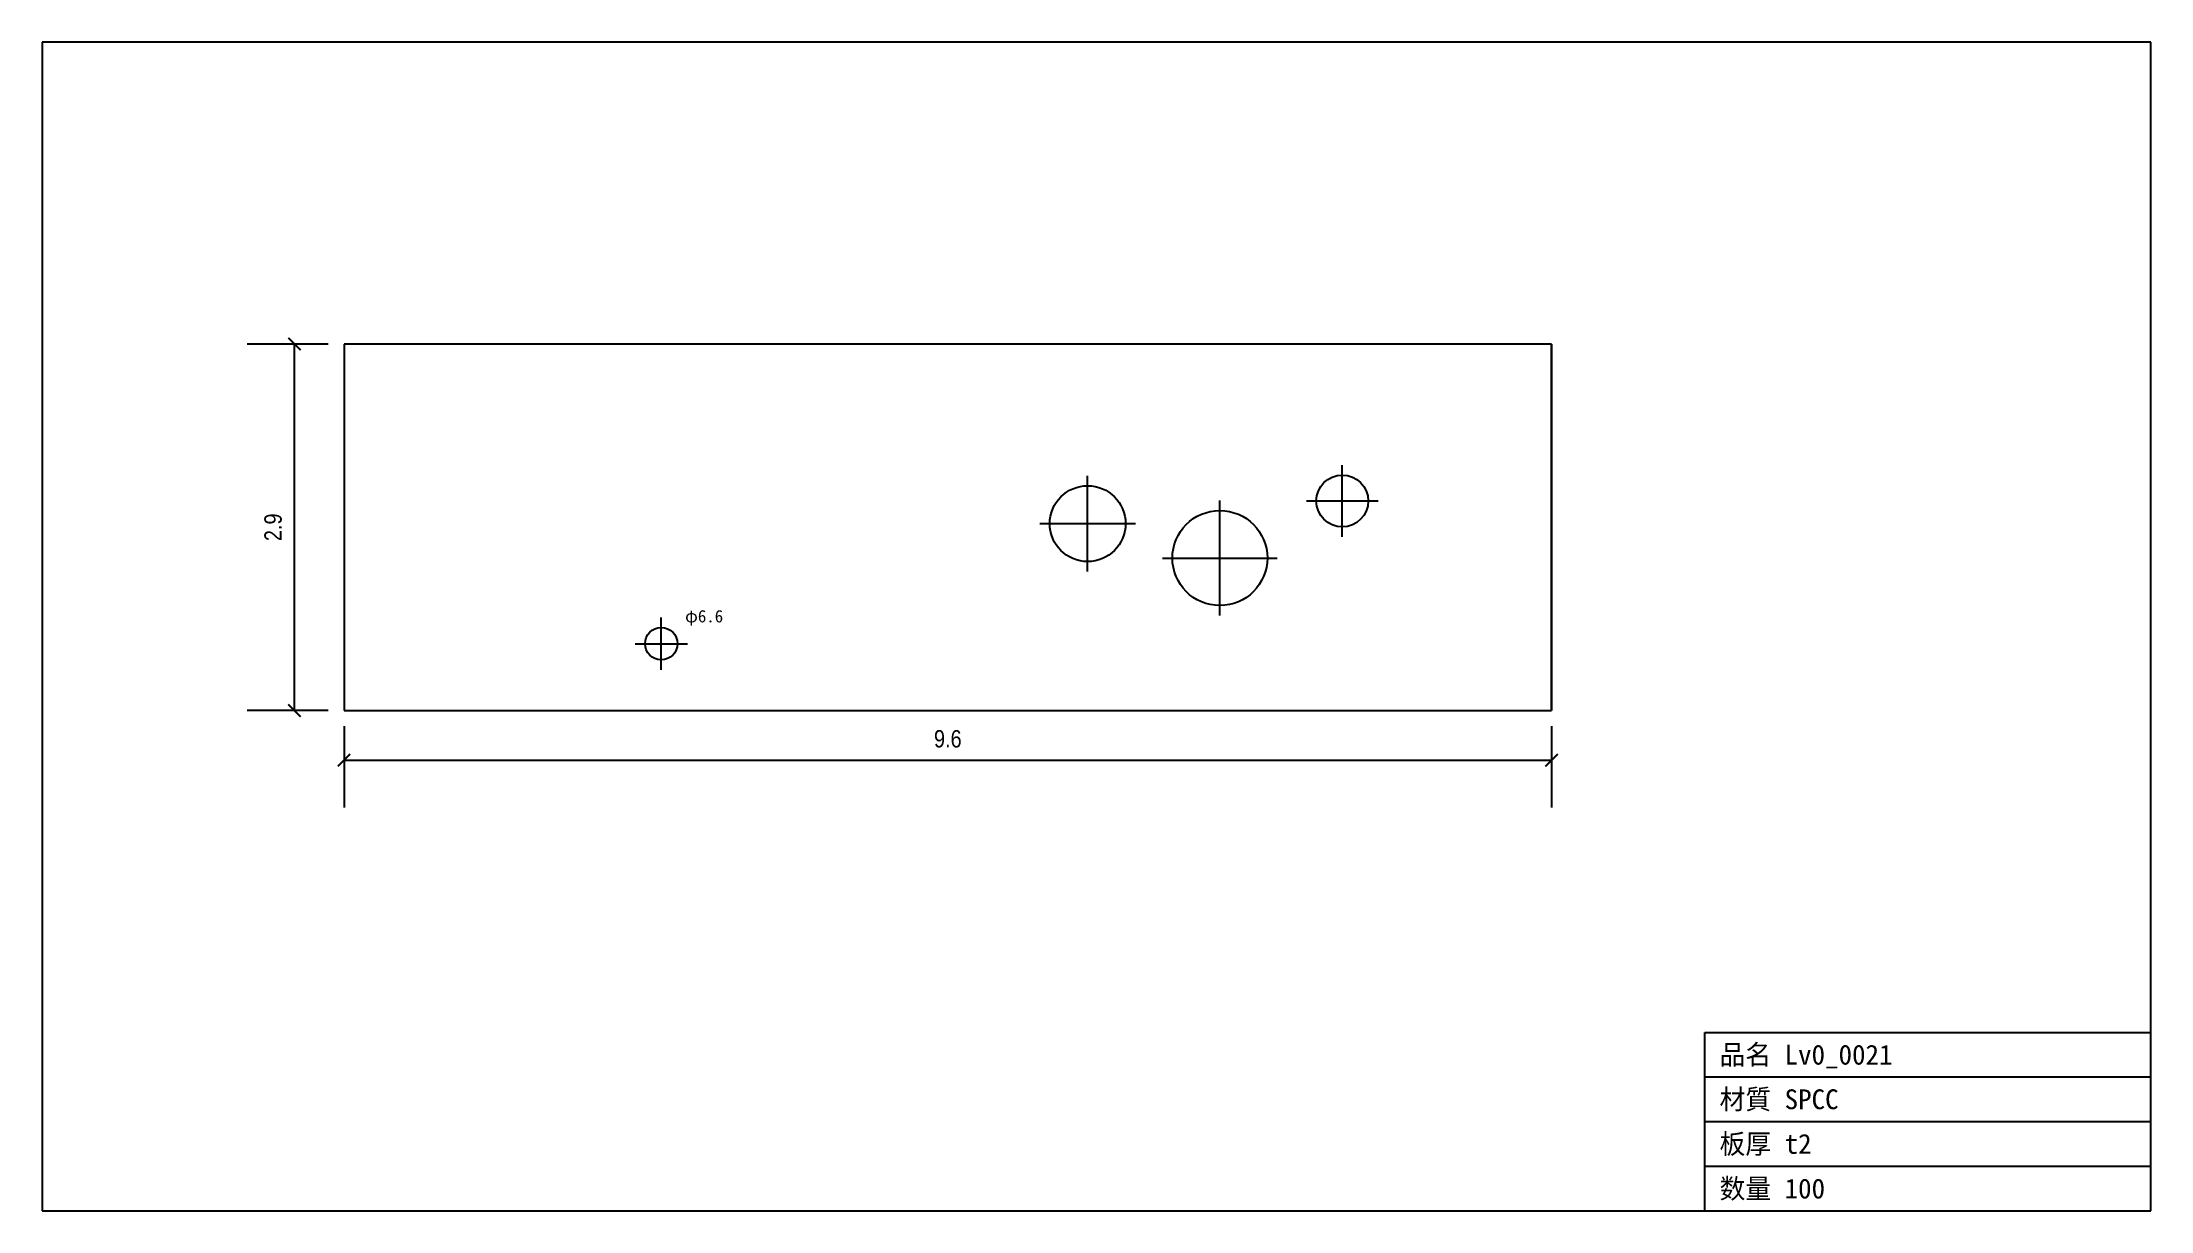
# Model space of a CAD drawing. Header units: inches. Extents: x -2.4 to 14.3, y -4 to 5.3.
import ezdxf

# ---------------------------------------------------------------- set-up
doc = ezdxf.new("R2010")
doc.units = ezdxf.units.IN
doc.linetypes.add('CENTER', pattern=[5.08, 3.175, -0.635, 0.635, -0.635])
doc.styles.add('OpenSansCondensed-Light', font='OpenSansCondensed-Light.ttf')
doc.dimstyles.new('EZDXF', dxfattribs={"dimtxt": 0.25, "dimasz": 0.175, "dimexe": 0.375, "dimexo": 0.125, "dimgap": 0.1, "dimtad": 1, "dimlfac": 100, "dimzin": 12, "dimdsep": 46, "dimtxsty": 'OpenSansCondensed-Light', "dimblk": 'ARCHTICK', "dimcen": 2.5, "dimazin": 3, "dimtfac": 0.5, "dimtmove": 2, "dimatfit": 3})

# ---------------------------------------------------------------- blocks, each defined once
blk = doc.blocks.new('_ARCHTICK')
at = {"color": 0, "linetype": 'BYBLOCK', "const_width": 0.15}
blk.add_lwpolyline([(-0.5, -0.5), (0.5, 0.5)], dxfattribs=at)

msp = doc.modelspace()

# ---------------------------------------------------------------- linework, layer by layer
at = {"color": 7, "linetype": 'CONTINUOUS'}
for p, q in [((14.348, 5.307), (-2.397, 5.307)), ((-2.397, 5.307), (-2.397, -3.972)), ((14.348, -3.972), (14.348, 5.307)), ((9.589, 2.91), (0, 2.91)), ((0, 2.91), (0, 0)), ((9.589, 2.91), (9.589, 0)), ((9.589, 2.106), (9.589, 2.909)), ((9.589, 1.227), (9.589, 2.106)), ((9.589, 1.077), (9.589, 1.226)), ((9.589, 0), (9.589, 1.077)), ((0, 0), (2.63, 0)), ((2.63, 0), (6.752, 0)), ((6.752, 0), (9.589, 0)), ((10.805, -3.972), (10.805, -2.555)), ((10.805, -2.555), (14.348, -2.555)), ((10.805, -2.909), (14.348, -2.909)), ((10.805, -3.263), (14.348, -3.263)), ((10.805, -3.618), (14.348, -3.618)), ((-2.397, -3.972), (14.348, -3.972))]:
    msp.add_line(p, q, dxfattribs=at)
at = {"color": 1, "linetype": 'CENTER'}
for p, q in [((5.905, 1.104), (5.905, 1.864)), ((7.927, 1.379), (7.927, 1.949)), ((6.955, 0.755), (6.955, 1.667)), ((7.642, 1.664), (8.211, 1.664)), ((5.525, 1.484), (6.285, 1.484)), ((6.499, 1.211), (7.411, 1.211)), ((2.519, 0.323), (2.519, 0.739)), ((2.311, 0.531), (2.727, 0.531))]:
    msp.add_line(p, q, dxfattribs=at)
at = {"color": 7, "linetype": 'CONTINUOUS'}
for centre, radius in [((7.927, 1.664), 0.206), ((7.927, 1.664), 0.206), ((5.905, 1.484), 0.301), ((5.905, 1.484), 0.301), ((6.955, 1.211), 0.377), ((2.519, 0.531), 0.129)]:
    msp.add_circle(centre, radius, dxfattribs=at)

# ---------------------------------------------------------------- texts
at = {"color": 2}
for s, height, p in [('φ6.6', 0.0984, (2.708, 0.7)), ('品名 Lv0_0021', 0.15748, (10.923, -2.811)), ('材質 SPCC', 0.1575, (10.923, -3.165)), ('板厚 t2', 0.1575, (10.923, -3.519)), ('数量 100', 0.1575, (10.923, -3.874))]:
    msp.add_text(s, height=height, dxfattribs=at).set_placement(p)

# ---------------------------------------------------------------- dimensions: what is measured, and where the dimension line sits
msp.add_linear_dim(base=(-0.394, 0), p1=(0, 0), p2=(0, 2.91), angle=90, dimstyle='EZDXF', override={"dimtxt": 0.137795, "dimasz": 0.098425, "dimdec": 1, "dimlfac": 1}, dxfattribs=at).render()
msp.add_linear_dim(base=(0, -0.394), p1=(0, 0), p2=(9.589, 0), dimstyle='EZDXF', override={"dimtxt": 0.137795, "dimasz": 0.098425, "dimdec": 1, "dimlfac": 1}, dxfattribs=at).render()

doc.saveas('drawing.dxf')
